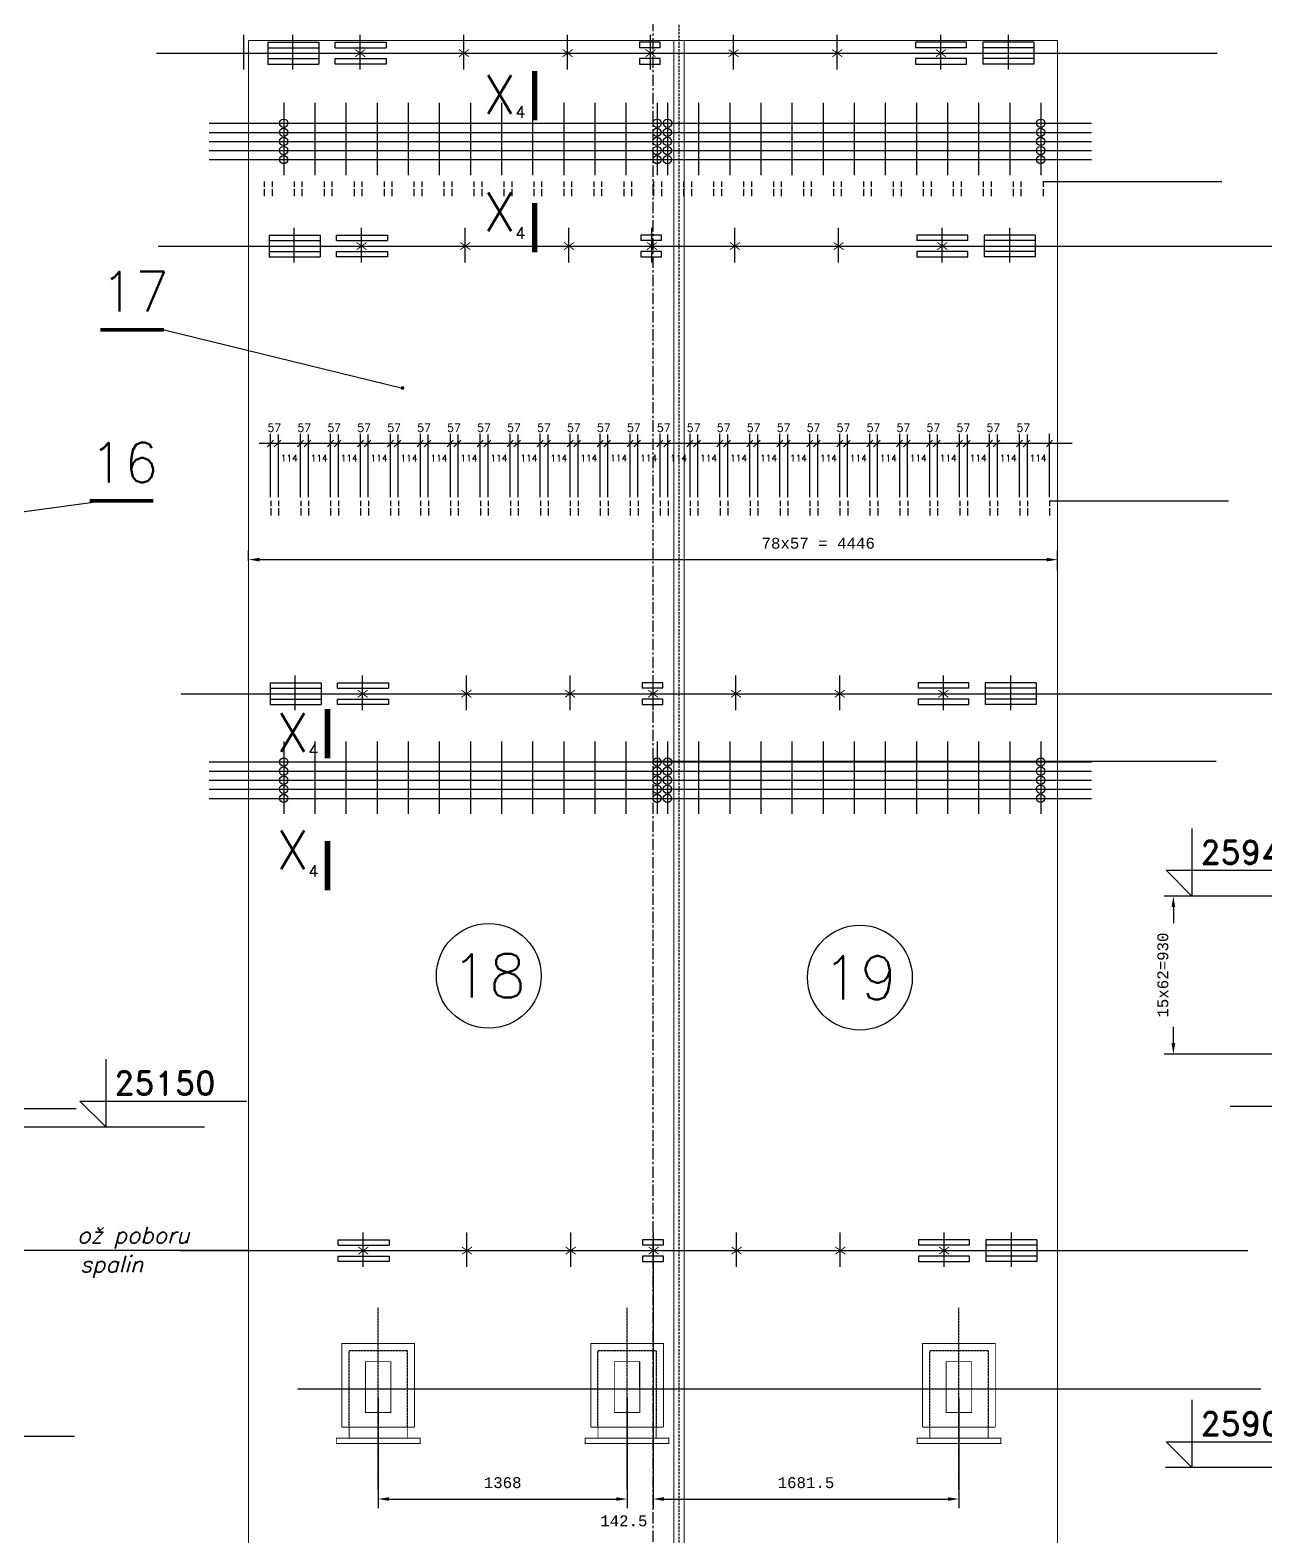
# Model space of a CAD drawing. Extents: x 13210 to 94108, y -7390 to 36310.
# Drawn here: x 30219 to 37012, y 22887 to 31166 of the extents above; entities that cross this region are included whole.
import ezdxf
from ezdxf.enums import TextEntityAlignment as Align

# ---------------------------------------------------------------- set-up
doc = ezdxf.new("R2010")
doc.units = 0
doc.header["$MEASUREMENT"] = 0
doc.header["$PDMODE"] = 3
for name, pattern in [('CENTERX2', [100, 62.5, -12.5, 12.5, -12.5]), ('DASHED', [18.75, 12.5, -6.25]), ('DASHEDX2', [1.5, 1, -0.5])]:
    doc.linetypes.add(name, pattern=pattern)
doc.layers.get('0').update_dxf_attribs({"linetype": 'CONTINUOUS'})
doc.layers.get('DEFPOINTS').update_dxf_attribs({"linetype": 'CONTINUOUS'})
for name, color, linetype in [('LINIE', 7, 'DASHEDX2'), ('NUMERY-KOL', 4, 'CONTINUOUS'), ('NUMERY-ODN', 2, 'CONTINUOUS'), ('PRZEKROJE', 4, 'CONTINUOUS'), ('ROZWINIECIE', 3, 'CONTINUOUS'), ('SZCZEGOLY', 2, 'CONTINUOUS'), ('WYMIAR1', 7, 'CONTINUOUS'), ('X-X', 1, 'CONTINUOUS')]:
    doc.layers.add(name, color=color, linetype=linetype)
doc.styles.add('MONOTXT', font='monotxt')
doc.styles.add('ROMAND', font='romand')
doc.styles.add('ROMANS', font='romans')
doc.styles.get("Standard").update_dxf_attribs({"font": 'romans.shx'})
doc.dimstyles.new('KWA', dxfattribs={"dimscale": 20, "dimtxt": 3, "dimasz": 3, "dimexe": 2.5, "dimexo": 2.5, "dimgap": 1.5, "dimtad": 0, "dimtih": 1, "dimtoh": 1, "dimdsep": 46, "dimtxsty": 'Standard', "dimcen": -3, "dimdle": 1.25, "dimadec": 0, "dimazin": 0, "dimtfac": 0.75, "dimtofl": 0, "dimtmove": 2, "dimatfit": 3, "dimfxl": 0, "dimtvp": 1.5, "dimtolj": 1, "dimtzin": 12, "dimarcsym": 0})

# ---------------------------------------------------------------- blocks, each defined once
blk = doc.blocks.new('X')
at = {"linetype": 'Continuous', "const_width": 5}
for points in [[(27.5, 20), (-27.5, -20)], [(-27.5, 20), (27.5, -20)]]:
    blk.add_lwpolyline(points, dxfattribs=at)
blk = doc.blocks.new('PP2')
at = {"linetype": 'Continuous'}
for p, q in [((0, 0), (0, -30)), ((0, -40), (0, -80))]:
    blk.add_line(p, q, dxfattribs=at)
blk = doc.blocks.new('POZ')
for p, q in [((0, 186), (0, 0)), ((0, 0), (-71, 71)), ((-71, 71), (387, 71))]:
    blk.add_line(p, q)
at = {"style": 'ROMAND', "flags": 4}
blk.add_attdef('POZIOM', (23, 88), '', height=65, dxfattribs=at)
blk = doc.blocks.new('*D148')
at = {"color": 0, "linetype": 'ByBlock'}
for p, q in [((37620.081415, 26408), (36453, 26408)), ((36503, 26348), (36503, 26259)), ((36503, 25600), (36503, 25689)), ((37620.081415, 25540), (36453, 25540))]:
    blk.add_line(p, q, dxfattribs=at)
for points in [[(36493, 26348), (36513, 26348), (36503, 26408)], [(36493, 25600), (36513, 25600), (36503, 25540)]]:
    blk.add_solid(points, dxfattribs=at)
at = {"layer": 'DEFPOINTS', "color": 0, "linetype": 'ByBlock'}
for p in [(37670.081415, 26408), (36503, 25540), (37670.081415, 25540)]:
    blk.add_point(p, dxfattribs=at)
at = {"color": 0, "linetype": 'ByBlock', "style": 'MONOTXT'}
blk.add_text('15x62=930', height=60, rotation=90, dxfattribs=at).set_placement((36445, 25974), align=Align.MIDDLE_CENTER)
blk = doc.blocks.new('*D133')
at = {"color": 0, "linetype": 'ByBlock'}
for p, q in [((31420, 28250), (31420, 28307)), ((31480, 28257), (35806, 28257)), ((35866, 28195), (35866, 28307))]:
    blk.add_line(p, q, dxfattribs=at)
for points in [[(31480, 28267), (31480, 28247), (31420, 28257)], [(35806, 28267), (35806, 28247), (35866, 28257)]]:
    blk.add_solid(points, dxfattribs=at)
at = {"layer": 'DEFPOINTS', "color": 0, "linetype": 'ByBlock'}
for p in [(35866, 28257), (31420, 28200), (35866, 28145)]:
    blk.add_point(p, dxfattribs=at)
at = {"color": 0, "linetype": 'ByBlock', "style": 'MONOTXT'}
blk.add_text('78x57 = 4446', height=60, dxfattribs=at).set_placement((34551, 28347), align=Align.MIDDLE_CENTER)
blk = doc.blocks.new('*D132')
at = {"color": 0, "linetype": 'ByBlock'}
for p, q in [((32132.5, 23650), (32132.5, 23045)), ((33500.5, 23650), (33500.5, 23045)), ((32192.5, 23095), (33440.5, 23095))]:
    blk.add_line(p, q, dxfattribs=at)
for points in [[(32192.5, 23105), (32192.5, 23085), (32132.5, 23095)], [(33440.5, 23105), (33440.5, 23085), (33500.5, 23095)]]:
    blk.add_solid(points, dxfattribs=at)
at = {"layer": 'DEFPOINTS', "color": 0, "linetype": 'ByBlock'}
for p in [(32132.5, 23700), (33500.5, 23700), (33500.5, 23095)]:
    blk.add_point(p, dxfattribs=at)
at = {"color": 0, "linetype": 'ByBlock', "style": 'MONOTXT'}
blk.add_text('1368', height=60, dxfattribs=at).set_placement((32816.5, 23185), align=Align.MIDDLE_CENTER)
blk = doc.blocks.new('*D131')
at = {"color": 0, "linetype": 'ByBlock'}
for p, q in [((33643, 24412.5), (33643, 23045)), ((35324.5, 23650), (35324.5, 23045)), ((33703, 23095), (35264.5, 23095))]:
    blk.add_line(p, q, dxfattribs=at)
for points in [[(33703, 23105), (33703, 23085), (33643, 23095)], [(35264.5, 23105), (35264.5, 23085), (35324.5, 23095)]]:
    blk.add_solid(points, dxfattribs=at)
at = {"layer": 'DEFPOINTS', "color": 0, "linetype": 'ByBlock'}
for p in [(33643, 24462.5), (35324.5, 23700), (35324.5, 23095)]:
    blk.add_point(p, dxfattribs=at)
at = {"color": 0, "linetype": 'ByBlock', "style": 'MONOTXT'}
blk.add_text('1681.5', height=60, dxfattribs=at).set_placement((34483.8, 23185), align=Align.MIDDLE_CENTER)

msp = doc.modelspace()

# ---------------------------------------------------------------- linework, layer by layer
at = {"layer": 'LINIE', "linetype": 'CENTERX2'}
msp.add_line((33643, 20560), (33643, 31407.73845), dxfattribs=at)
at = {"layer": 'LINIE', "linetype": 'DASHED'}
msp.add_line((33786.5, 21150), (33786.5, 31407.73845), dxfattribs=at)
at = {"layer": 'LINIE', "linetype": 'Continuous'}
for p, q in [((30913, 31040), (36743, 31040)), ((31613.38449, 30767.83755), (31613.38449, 30369.91896)), ((31784.38449, 30767.83755), (31784.38449, 30369.91896)), ((31955.38449, 30767.83755), (31955.38449, 30369.91896)), ((32126.38449, 30767.83755), (32126.38449, 30369.91896)), ((32297.38449, 30767.83755), (32297.38449, 30369.91896)), ((32468.38449, 30767.83755), (32468.38449, 30369.91896)), ((32639.38449, 30767.83755), (32639.38449, 30369.91896)), ((32810.38449, 30767.83755), (32810.38449, 30369.91896)), ((32981.38449, 30767.83755), (32981.38449, 30369.91896)), ((33152.38449, 30767.83755), (33152.38449, 30369.91896)), ((33323.38449, 30767.83755), (33323.38449, 30369.91896)), ((33494.38449, 30767.83755), (33494.38449, 30369.91896)), ((33665.38449, 30767.83755), (33665.38449, 30369.91896)), ((33722.38449, 30767.83755), (33722.38449, 30369.91896)), ((33893.38449, 30767.83755), (33893.38449, 30369.91896)), ((34064.38449, 30767.83755), (34064.38449, 30369.91896)), ((34235.38449, 30767.83755), (34235.38449, 30369.91896)), ((34406.38449, 30767.83755), (34406.38449, 30369.91896)), ((34577.38449, 30767.83755), (34577.38449, 30369.91896)), ((34748.38449, 30767.83755), (34748.38449, 30369.91896)), ((34919.38449, 30767.83755), (34919.38449, 30369.91896)), ((35090.38449, 30767.83755), (35090.38449, 30369.91896)), ((35261.38449, 30767.83755), (35261.38449, 30369.91896)), ((35432.38449, 30767.83755), (35432.38449, 30369.91896)), ((35603.38449, 30767.83755), (35603.38449, 30369.91896)), ((35774.38449, 30767.83755), (35774.38449, 30369.91896)), ((31203, 30654.91896), (36053, 30654.91896)), ((31203, 30604.91896), (36053, 30604.91896)), ((31203, 30554.91896), (36053, 30554.91896)), ((31203, 30504.91896), (36053, 30504.91896)), ((31203, 30454.91896), (36053, 30454.91896)), ((35787.05116, 30335), (36770.05116, 30335)), ((30923, 29980), (43950, 29980)), ((35823, 28580), (36806, 28580)), ((31050, 27520), (43970, 27520)), ((31613.38449, 27257.99962), (31613.38449, 26860.08104)), ((31784.38449, 27257.99962), (31784.38449, 26860.08104)), ((31955.38449, 27257.99962), (31955.38449, 26860.08104)), ((32126.38449, 27257.99962), (32126.38449, 26860.08104)), ((32297.38449, 27257.99962), (32297.38449, 26860.08104)), ((32468.38449, 27257.99962), (32468.38449, 26860.08104)), ((32639.38449, 27257.99962), (32639.38449, 26860.08104)), ((32810.38449, 27257.99962), (32810.38449, 26860.08104)), ((32981.38449, 27257.99962), (32981.38449, 26860.08104)), ((33152.38449, 27257.99962), (33152.38449, 26860.08104)), ((33323.38449, 27257.99962), (33323.38449, 26860.08104)), ((33494.38449, 27257.99962), (33494.38449, 26860.08104)), ((33665.38449, 27257.99962), (33665.38449, 26860.08104)), ((33722.38449, 27257.99962), (33722.38449, 26860.08104)), ((33893.38449, 27257.99962), (33893.38449, 26860.08104)), ((34064.38449, 27257.99962), (34064.38449, 26860.08104)), ((34235.38449, 27257.99962), (34235.38449, 26860.08104)), ((34406.38449, 27257.99962), (34406.38449, 26860.08104)), ((34577.38449, 27257.99962), (34577.38449, 26860.08104)), ((34748.38449, 27257.99962), (34748.38449, 26860.08104)), ((34919.38449, 27257.99962), (34919.38449, 26860.08104)), ((35090.38449, 27257.99962), (35090.38449, 26860.08104)), ((35261.38449, 27257.99962), (35261.38449, 26860.08104)), ((35432.38449, 27257.99962), (35432.38449, 26860.08104)), ((35603.38449, 27257.99962), (35603.38449, 26860.08104)), ((35774.38449, 27257.99962), (35774.38449, 26860.08104)), ((31203, 27145.08104), (36053, 27145.08104)), ((31203, 27095.08104), (36053, 27095.08104)), ((33643, 27150), (36737.61551, 27150)), ((31203, 27045.08104), (36053, 27045.08104)), ((31203, 26995.08104), (36053, 26995.08104)), ((31203, 26945.08104), (36053, 26945.08104)), ((22557, 25240), (30473, 25240)), ((43970, 25252.2973), (36814.78378, 25252.2973)), ((31420, 24460), (14218, 24460)), ((31043, 24460), (36913, 24460)), ((31688, 23700), (36983, 23700)), ((22429, 23440), (30463, 23440))]:
    msp.add_line(p, q, dxfattribs=at)
at = {"layer": 'LINIE'}
for p, q in [((32132.5, 23150), (32132.5, 24146)), ((33500.5, 23150), (33500.5, 24146)), ((35324.5, 23150), (35324.5, 24146))]:
    msp.add_line(p, q, dxfattribs=at)
at = {"layer": 'LINIE', "linetype": 'DASHEDX2'}
for p, q in [((32292.5, 23910), (31972.5, 23910)), ((31972.5, 23490), (31972.5, 23910)), ((32292.5, 23910), (32292.5, 23490)), ((33340.5, 23490), (33340.5, 23910)), ((33660.5, 23910), (33340.5, 23910)), ((33660.5, 23910), (33660.5, 23490)), ((35484.5, 23910), (35164.5, 23910)), ((35164.5, 23490), (35164.5, 23910)), ((35484.5, 23910), (35484.5, 23490))]:
    msp.add_line(p, q, dxfattribs=at)
at = {"layer": 'NUMERY-KOL'}
for centre in [(32740, 25970), (34780, 25960)]:
    msp.add_circle(centre, 288, dxfattribs=at)
at = {"layer": 'NUMERY-ODN'}
for p, q in [((30956, 29520), (32266, 29200)), ((30566, 28570), (29356, 28410))]:
    msp.add_line(p, q, dxfattribs=at)
at = {"layer": 'NUMERY-ODN', "const_width": 20}
for points in [[(30606, 29520), (30956, 29520), (30936, 29520)], [(30546, 28580), (30896, 28580), (30876, 28580)]]:
    msp.add_lwpolyline(points, dxfattribs=at)
at = {"layer": 'NUMERY-ODN', "const_width": 10}
msp.add_lwpolyline([(32271, 29200, -1), (32261, 29200, -1)], format="xyb", close=True, dxfattribs=at)
at = {"layer": 'PRZEKROJE', "linetype": 'Continuous'}
for p, q in [((31393, 30950), (31393, 31140)), ((31663, 30950), (31663, 31140)), ((32033.5, 30950), (32033.5, 31140)), ((32603.5, 30950), (32603.5, 31140)), ((33173.5, 30950), (33173.5, 31140)), ((33629.5, 30950), (33629.5, 31140)), ((34085.5, 30950), (34085.5, 31140)), ((34655.5, 30950), (34655.5, 31140)), ((35225.5, 30950), (35225.5, 31140)), ((35596, 30950), (35596, 31140)), ((31670.5, 29890), (31670.5, 30080)), ((32041, 29890), (32041, 30080)), ((32611, 29890), (32611, 30080)), ((33181, 29890), (33181, 30080)), ((33637, 29890), (33637, 30080)), ((34093, 29890), (34093, 30080)), ((34663, 29890), (34663, 30080)), ((35233, 29890), (35233, 30080)), ((35603.5, 29890), (35603.5, 30080)), ((31676.5, 27430), (31676.5, 27620)), ((32047, 27430), (32047, 27620)), ((32617, 27430), (32617, 27620)), ((33187, 27430), (33187, 27620)), ((33643, 27430), (33643, 27620)), ((34099, 27430), (34099, 27620)), ((34669, 27430), (34669, 27620)), ((35239, 27430), (35239, 27620)), ((35609.5, 27430), (35609.5, 27620)), ((32050.5, 24370), (32050.5, 24560)), ((32620.5, 24370), (32620.5, 24560)), ((33190.5, 24370), (33190.5, 24560)), ((33646.5, 24370), (33646.5, 24560)), ((34102.5, 24370), (34102.5, 24560)), ((34672.5, 24370), (34672.5, 24560)), ((35242.5, 24370), (35242.5, 24560)), ((35613, 24370), (35613, 24560))]:
    msp.add_line(p, q, dxfattribs=at)
at = {"layer": 'ROZWINIECIE', "linetype": 'Continuous'}
for p, q in [((31526, 31100), (31806, 31100)), ((31526, 31100), (31526, 30980)), ((31526, 31070), (31806, 31070)), ((31806, 31100), (31806, 30980)), ((31896, 31100), (32176, 31100)), ((31896, 31070), (31896, 31100)), ((31896, 31070), (32176, 31070)), ((32176, 31100), (32176, 31070)), ((33569, 31100), (33569, 31070)), ((33683, 31100), (33569, 31100)), ((33683, 31070), (33569, 31070)), ((33683, 31070), (33683, 31100)), ((35366, 31100), (35086, 31100)), ((35086, 31100), (35086, 31070)), ((35366, 31070), (35086, 31070)), ((35366, 31070), (35366, 31100)), ((35456, 31100), (35456, 30980)), ((35736, 31100), (35456, 31100)), ((35736, 31070), (35456, 31070)), ((35736, 31100), (35736, 30980)), ((31526, 31010), (31806, 31010)), ((31526, 30980), (31806, 30980)), ((31896, 31010), (32176, 31010)), ((31896, 30980), (31896, 31010)), ((32176, 30980), (31896, 30980)), ((32176, 31010), (32176, 30980)), ((33683, 31010), (33569, 31010)), ((33569, 31010), (33569, 30980)), ((33569, 30980), (33683, 30980)), ((33683, 30980), (33683, 31010)), ((35086, 31010), (35086, 30980)), ((35366, 31010), (35086, 31010)), ((35086, 30980), (35366, 30980)), ((35366, 30980), (35366, 31010)), ((35736, 31010), (35456, 31010)), ((35736, 30980), (35456, 30980)), ((31533.5, 30040), (31533.5, 29920)), ((31533.5, 30040), (31813.5, 30040)), ((31533.5, 30010), (31813.5, 30010)), ((31813.5, 30040), (31813.5, 29920)), ((31903.5, 30010), (31903.5, 30040)), ((31903.5, 30040), (32183.5, 30040)), ((31903.5, 30010), (32183.5, 30010)), ((32183.5, 30040), (32183.5, 30010)), ((33690.5, 30040), (33576.5, 30040)), ((33576.5, 30040), (33576.5, 30010)), ((33690.5, 30010), (33576.5, 30010)), ((33690.5, 30010), (33690.5, 30040)), ((35093.5, 30040), (35093.5, 30010)), ((35373.5, 30040), (35093.5, 30040)), ((35373.5, 30010), (35093.5, 30010)), ((35373.5, 30010), (35373.5, 30040)), ((35743.5, 30040), (35463.5, 30040)), ((35463.5, 30040), (35463.5, 29920)), ((35743.5, 30010), (35463.5, 30010)), ((35743.5, 30040), (35743.5, 29920)), ((31533.5, 29950), (31813.5, 29950)), ((31533.5, 29920), (31813.5, 29920)), ((31903.5, 29920), (31903.5, 29950)), ((31903.5, 29950), (32183.5, 29950)), ((32183.5, 29920), (31903.5, 29920)), ((32183.5, 29950), (32183.5, 29920)), ((33576.5, 29950), (33576.5, 29920)), ((33690.5, 29950), (33576.5, 29950)), ((33576.5, 29920), (33690.5, 29920)), ((33690.5, 29920), (33690.5, 29950)), ((35373.5, 29950), (35093.5, 29950)), ((35093.5, 29950), (35093.5, 29920)), ((35093.5, 29920), (35373.5, 29920)), ((35373.5, 29920), (35373.5, 29950)), ((35743.5, 29950), (35463.5, 29950)), ((35743.5, 29920), (35463.5, 29920)), ((31539.5, 27580), (31819.5, 27580)), ((31539.5, 27580), (31539.5, 27460)), ((31819.5, 27580), (31819.5, 27460)), ((31909.5, 27580), (32189.5, 27580)), ((31909.5, 27550), (31909.5, 27580)), ((32189.5, 27580), (32189.5, 27550)), ((33582.5, 27580), (33582.5, 27550)), ((33696.5, 27580), (33582.5, 27580)), ((33696.5, 27550), (33696.5, 27580)), ((35379.5, 27580), (35099.5, 27580)), ((35099.5, 27580), (35099.5, 27550)), ((35379.5, 27550), (35379.5, 27580)), ((35469.5, 27580), (35469.5, 27460)), ((35749.5, 27580), (35469.5, 27580)), ((35749.5, 27580), (35749.5, 27460)), ((31539.5, 27550), (31819.5, 27550)), ((31539.5, 27490), (31819.5, 27490)), ((31909.5, 27550), (32189.5, 27550)), ((31909.5, 27490), (32189.5, 27490)), ((31909.5, 27460), (31909.5, 27490)), ((32189.5, 27490), (32189.5, 27460)), ((33696.5, 27550), (33582.5, 27550)), ((33696.5, 27490), (33582.5, 27490)), ((33582.5, 27490), (33582.5, 27460)), ((33696.5, 27460), (33696.5, 27490)), ((35379.5, 27550), (35099.5, 27550)), ((35099.5, 27490), (35099.5, 27460)), ((35379.5, 27490), (35099.5, 27490)), ((35379.5, 27460), (35379.5, 27490)), ((35749.5, 27550), (35469.5, 27550)), ((35749.5, 27490), (35469.5, 27490)), ((31539.5, 27460), (31819.5, 27460)), ((32189.5, 27460), (31909.5, 27460)), ((33582.5, 27460), (33696.5, 27460)), ((35099.5, 27460), (35379.5, 27460)), ((35749.5, 27460), (35469.5, 27460)), ((31913, 24490), (31913, 24520)), ((31913, 24520), (32193, 24520)), ((32193, 24520), (32193, 24490)), ((33700, 24520), (33586, 24520)), ((33586, 24520), (33586, 24490)), ((33700, 24490), (33700, 24520)), ((35103, 24520), (35103, 24490)), ((35383, 24520), (35103, 24520)), ((35383, 24490), (35383, 24520)), ((35753, 24520), (35473, 24520)), ((35473, 24520), (35473, 24400)), ((35753, 24520), (35753, 24400)), ((31913, 24490), (32193, 24490)), ((31913, 24400), (31913, 24430)), ((31913, 24430), (32193, 24430)), ((32193, 24430), (32193, 24400)), ((33700, 24490), (33586, 24490)), ((33586, 24430), (33586, 24400)), ((33700, 24430), (33586, 24430)), ((33700, 24400), (33700, 24430)), ((35383, 24490), (35103, 24490)), ((35383, 24430), (35103, 24430)), ((35103, 24430), (35103, 24400)), ((35383, 24400), (35383, 24430)), ((35753, 24490), (35473, 24490)), ((35753, 24430), (35473, 24430)), ((32193, 24400), (31913, 24400)), ((33586, 24400), (33700, 24400)), ((35103, 24400), (35383, 24400)), ((35753, 24400), (35473, 24400)), ((33570.5, 23710), (33570.5, 23850))]:
    msp.add_line(p, q, dxfattribs=at)
at = {"layer": 'ROZWINIECIE', "const_width": 5}
for points in [[(31420, 21150), (31420, 31110)], [(35866, 31110), (31420, 31110)], [(33757, 21150), (33757, 31110)], [(33814, 21150), (33814, 31110)], [(35866, 21150), (35866, 31110)], [(35866, 21150), (35866, 31110)]]:
    msp.add_lwpolyline(points, dxfattribs=at)
at = {"layer": 'ROZWINIECIE', "linetype": 'Continuous', "const_width": 5}
for points in [[(32332.5, 23490), (32332.5, 23950), (31932.5, 23950), (31932.5, 23490)], [(33700.5, 23490), (33700.5, 23950), (33300.5, 23950), (33300.5, 23490)], [(35524.5, 23490), (35524.5, 23950), (35124.5, 23950), (35124.5, 23490)], [(32202.5, 23850), (32202.5, 23570), (32062.5, 23570), (32062.5, 23850), (32202.5, 23850)], [(33570.5, 23850), (33570.5, 23570), (33430.5, 23570), (33430.5, 23850), (33570.5, 23850)], [(35394.5, 23850), (35394.5, 23570), (35254.5, 23570), (35254.5, 23850), (35394.5, 23850)], [(31932.5, 23490), (32332.5, 23490)], [(31972.5, 23490), (31972.5, 23430)], [(32292.5, 23490), (32292.5, 23430)], [(33300.5, 23490), (33700.5, 23490)], [(33340.5, 23490), (33340.5, 23430)], [(33660.5, 23490), (33660.5, 23430)], [(35124.5, 23490), (35524.5, 23490)], [(35164.5, 23490), (35164.5, 23430)], [(35484.5, 23490), (35484.5, 23430)]]:
    msp.add_lwpolyline(points, dxfattribs=at)
for points in [[(32362.5, 23430), (31902.5, 23430), (31902.5, 23400), (32362.5, 23400)], [(33730.5, 23430), (33270.5, 23430), (33270.5, 23400), (33730.5, 23400)], [(35554.5, 23430), (35094.5, 23430), (35094.5, 23400), (35554.5, 23400)]]:
    msp.add_lwpolyline(points, close=True, dxfattribs=at)
at = {"layer": 'ROZWINIECIE', "linetype": 'Continuous'}
for centre in [(31613.38449, 30654.91896), (33665.38449, 30654.91896), (33722.99811, 30654.91896), (35774.38449, 30654.91896), (31612.05499, 30604.91896), (31612.77087, 30554.91896), (33664.05499, 30604.91896), (33664.77087, 30554.91896), (33721.6686, 30604.91896), (33722.38449, 30554.91896), (35773.05499, 30604.91896), (35773.77087, 30554.91896), (31612.05499, 30504.91896), (31612.77087, 30454.91896), (33664.05499, 30504.91896), (33664.77087, 30454.91896), (33721.6686, 30504.91896), (33722.38449, 30454.91896), (35773.05499, 30504.91896), (35773.77087, 30454.91896), (31613.38449, 27145.08104), (35774.38449, 27145.08104), (31612.05499, 27095.08104), (35773.05499, 27095.08104), (31612.05499, 26995.08104), (31612.77087, 27045.08104), (35773.05499, 26995.08104), (35773.77087, 27045.08104), (31612.77087, 26945.08104), (35773.77087, 26945.08104)]:
    msp.add_circle(centre, 22.91859, dxfattribs=at)
at = {"layer": 'SZCZEGOLY', "linetype": 'Continuous'}
for centre in [(33665.38449, 27145.08104), (33722.99811, 27145.08104), (33664.05499, 27095.08104), (33721.6686, 27095.08104), (33664.05499, 26995.08104), (33664.77087, 27045.08104), (33721.6686, 26995.08104), (33722.38449, 27045.08104), (33664.77087, 26945.08104), (33722.38449, 26945.08104)]:
    msp.add_circle(centre, 22.91859, dxfattribs=at)
at = {"layer": 'WYMIAR1'}
for p, q in [((31478, 28897), (35947, 28897)), ((31557, 28914), (31524, 28877)), ((31541, 28600), (31541, 28948)), ((31598, 28914), (31561, 28877)), ((31584, 28600), (31584, 28945)), ((31721.66667, 28914), (31688.66667, 28877)), ((31705.66667, 28600), (31705.66667, 28948)), ((31762.66667, 28914), (31725.66667, 28877)), ((31748.66667, 28600), (31748.66667, 28945)), ((31886.33333, 28914), (31853.33333, 28877)), ((31870.33333, 28600), (31870.33333, 28948)), ((31927.33333, 28914), (31890.33333, 28877)), ((31913.33333, 28600), (31913.33333, 28945)), ((32051, 28914), (32018, 28877)), ((32035, 28600), (32035, 28948)), ((32092, 28914), (32055, 28877)), ((32078, 28600), (32078, 28945)), ((32215.66667, 28914), (32182.66667, 28877)), ((32199.66667, 28600), (32199.66667, 28948)), ((32256.66667, 28914), (32219.66667, 28877)), ((32242.66667, 28600), (32242.66667, 28945)), ((32380.33333, 28914), (32347.33333, 28877)), ((32364.33333, 28600), (32364.33333, 28948)), ((32421.33333, 28914), (32384.33333, 28877)), ((32407.33333, 28600), (32407.33333, 28945)), ((32545, 28914), (32512, 28877)), ((32529, 28600), (32529, 28948)), ((32586, 28914), (32549, 28877)), ((32572, 28600), (32572, 28945)), ((32709.66667, 28914), (32676.66667, 28877)), ((32693.66667, 28600), (32693.66667, 28948)), ((32750.66667, 28914), (32713.66667, 28877)), ((32736.66667, 28600), (32736.66667, 28945)), ((32874.33333, 28914), (32841.33333, 28877)), ((32858.33333, 28600), (32858.33333, 28948)), ((32915.33333, 28914), (32878.33333, 28877)), ((32901.33333, 28600), (32901.33333, 28945)), ((33039, 28914), (33006, 28877)), ((33023, 28600), (33023, 28948)), ((33080, 28914), (33043, 28877)), ((33066, 28600), (33066, 28945)), ((33203.66667, 28914), (33170.66667, 28877)), ((33187.66667, 28600), (33187.66667, 28948)), ((33244.66667, 28914), (33207.66667, 28877)), ((33230.66667, 28600), (33230.66667, 28945)), ((33368.33333, 28914), (33335.33333, 28877)), ((33352.33333, 28600), (33352.33333, 28948)), ((33409.33333, 28914), (33372.33333, 28877)), ((33395.33333, 28600), (33395.33333, 28945)), ((33533, 28914), (33500, 28877)), ((33517, 28600), (33517, 28948)), ((33574, 28914), (33537, 28877)), ((33560, 28600), (33560, 28945)), ((33697.66667, 28914), (33664.66667, 28877)), ((33681.66667, 28600), (33681.66667, 28948)), ((33738.66667, 28914), (33701.66667, 28877)), ((33724.66667, 28600), (33724.66667, 28945)), ((33862.33333, 28914), (33829.33333, 28877)), ((33846.33333, 28600), (33846.33333, 28948)), ((33903.33333, 28914), (33866.33333, 28877)), ((33889.33333, 28600), (33889.33333, 28945)), ((34027, 28914), (33994, 28877)), ((34011, 28600), (34011, 28948)), ((34068, 28914), (34031, 28877)), ((34054, 28600), (34054, 28945)), ((34191.66667, 28914), (34158.66667, 28877)), ((34175.66667, 28600), (34175.66667, 28948)), ((34232.66667, 28914), (34195.66667, 28877)), ((34218.66667, 28600), (34218.66667, 28945)), ((34356.33333, 28914), (34323.33333, 28877)), ((34340.33333, 28600), (34340.33333, 28948)), ((34397.33333, 28914), (34360.33333, 28877)), ((34383.33333, 28600), (34383.33333, 28945)), ((34521, 28914), (34488, 28877)), ((34505, 28600), (34505, 28948)), ((34562, 28914), (34525, 28877)), ((34548, 28600), (34548, 28945)), ((34685.66667, 28914), (34652.66667, 28877)), ((34669.66667, 28600), (34669.66667, 28948)), ((34726.66667, 28914), (34689.66667, 28877)), ((34712.66667, 28600), (34712.66667, 28945)), ((34850.33333, 28914), (34817.33333, 28877)), ((34834.33333, 28600), (34834.33333, 28948)), ((34891.33333, 28914), (34854.33333, 28877)), ((34877.33333, 28600), (34877.33333, 28945)), ((35015, 28914), (34982, 28877)), ((34999, 28600), (34999, 28948)), ((35056, 28914), (35019, 28877)), ((35042, 28600), (35042, 28945)), ((35179.66667, 28914), (35146.66667, 28877)), ((35163.66667, 28600), (35163.66667, 28948)), ((35220.66667, 28914), (35183.66667, 28877)), ((35206.66667, 28600), (35206.66667, 28945)), ((35344.33333, 28914), (35311.33333, 28877)), ((35328.33333, 28600), (35328.33333, 28948)), ((35385.33333, 28914), (35348.33333, 28877)), ((35371.33333, 28600), (35371.33333, 28945)), ((35509, 28914), (35476, 28877)), ((35493, 28600), (35493, 28948)), ((35550, 28914), (35513, 28877)), ((35536, 28600), (35536, 28945)), ((35673.66667, 28914), (35640.66667, 28877)), ((35657.66667, 28600), (35657.66667, 28948)), ((35714.66667, 28914), (35677.66667, 28877)), ((35700.66667, 28600), (35700.66667, 28945)), ((35838.33333, 28914), (35805.33333, 28877)), ((35822.33333, 28600), (35822.33333, 28948)), ((29654, 25140), (31178, 25140)), ((37636, 23268), (36460, 23268))]:
    msp.add_line(p, q, dxfattribs=at)
at = {"layer": 'X-X', "const_width": 30}
for points in [[(32992, 30942), (32992, 30671)], [(32992, 30216), (32992, 29945)], [(31854, 27436), (31854, 27165)], [(31854, 26710), (31854, 26439)]]:
    msp.add_lwpolyline(points, dxfattribs=at)

# ---------------------------------------------------------------- block references
at = {"layer": 'SZCZEGOLY', "linetype": 'Continuous', "xscale": -1}
for name, p in [('X', (32033.5, 31040)), ('X', (32603.5, 31040)), ('X', (33173.5, 31040)), ('X', (33629.5, 31040)), ('X', (34085.5, 31040)), ('X', (34655.5, 31040)), ('X', (35225.5, 31040)), ('PP2', (31505.71782, 30335)), ('PP2', (31548.71782, 30335)), ('PP2', (31670.38449, 30335)), ('PP2', (31713.38449, 30335)), ('PP2', (31835.05116, 30335)), ('PP2', (31878.05116, 30335)), ('PP2', (31999.71782, 30335)), ('PP2', (32042.71782, 30335)), ('PP2', (32164.38449, 30335)), ('PP2', (32207.38449, 30335)), ('PP2', (32329.05116, 30335)), ('PP2', (32372.05116, 30335)), ('PP2', (32493.71782, 30335)), ('PP2', (32536.71782, 30335)), ('PP2', (32658.38449, 30335)), ('PP2', (32701.38449, 30335)), ('PP2', (32823.05116, 30335)), ('PP2', (32866.05116, 30335)), ('PP2', (32987.71782, 30335)), ('PP2', (33030.71782, 30335)), ('PP2', (33152.38449, 30335)), ('PP2', (33195.38449, 30335)), ('PP2', (33317.05116, 30335)), ('PP2', (33360.05116, 30335)), ('PP2', (33481.71782, 30335)), ('PP2', (33524.71782, 30335)), ('PP2', (33646.38449, 30335)), ('PP2', (33689.38449, 30335)), ('PP2', (33811.05116, 30335)), ('PP2', (33854.05116, 30335)), ('PP2', (33975.71782, 30335)), ('PP2', (34018.71782, 30335)), ('PP2', (34140.38449, 30335)), ('PP2', (34183.38449, 30335)), ('PP2', (34305.05116, 30335)), ('PP2', (34348.05116, 30335)), ('PP2', (34469.71782, 30335)), ('PP2', (34512.71782, 30335)), ('PP2', (34634.38449, 30335)), ('PP2', (34677.38449, 30335)), ('PP2', (34799.05116, 30335)), ('PP2', (34842.05116, 30335)), ('PP2', (34963.71782, 30335)), ('PP2', (35006.71782, 30335)), ('PP2', (35128.38449, 30335)), ('PP2', (35171.38449, 30335)), ('PP2', (35293.05116, 30335)), ('PP2', (35336.05116, 30335)), ('PP2', (35457.71782, 30335)), ('PP2', (35500.71782, 30335)), ('PP2', (35622.38449, 30335)), ('PP2', (35665.38449, 30335)), ('PP2', (35787.05116, 30335)), ('X', (32041, 29980)), ('X', (32611, 29980)), ('X', (33181, 29980)), ('X', (33637, 29980)), ('X', (34093, 29980)), ('X', (34663, 29980)), ('X', (35233, 29980)), ('PP2', (31541.66667, 28580)), ('PP2', (31584.66667, 28580)), ('PP2', (31706.33333, 28580)), ('PP2', (31749.33333, 28580)), ('PP2', (31871, 28580)), ('PP2', (31914, 28580)), ('PP2', (32035.66667, 28580)), ('PP2', (32078.66667, 28580)), ('PP2', (32200.33333, 28580)), ('PP2', (32243.33333, 28580)), ('PP2', (32365, 28580)), ('PP2', (32408, 28580)), ('PP2', (32529.66667, 28580)), ('PP2', (32572.66667, 28580)), ('PP2', (32694.33333, 28580)), ('PP2', (32737.33333, 28580)), ('PP2', (32859, 28580)), ('PP2', (32902, 28580)), ('PP2', (33023.66667, 28580)), ('PP2', (33066.66667, 28580)), ('PP2', (33188.33333, 28580)), ('PP2', (33231.33333, 28580)), ('PP2', (33353, 28580)), ('PP2', (33396, 28580)), ('PP2', (33517.66667, 28580)), ('PP2', (33560.66667, 28580)), ('PP2', (33682.33333, 28580)), ('PP2', (33725.33333, 28580)), ('PP2', (33847, 28580)), ('PP2', (33890, 28580)), ('PP2', (34011.66667, 28580)), ('PP2', (34054.66667, 28580)), ('PP2', (34176.33333, 28580)), ('PP2', (34219.33333, 28580)), ('PP2', (34341, 28580)), ('PP2', (34384, 28580)), ('PP2', (34505.66667, 28580)), ('PP2', (34548.66667, 28580)), ('PP2', (34670.33333, 28580)), ('PP2', (34713.33333, 28580)), ('PP2', (34835, 28580)), ('PP2', (34878, 28580)), ('PP2', (34999.66667, 28580)), ('PP2', (35042.66667, 28580)), ('PP2', (35164.33333, 28580)), ('PP2', (35207.33333, 28580)), ('PP2', (35329, 28580)), ('PP2', (35372, 28580)), ('PP2', (35493.66667, 28580)), ('PP2', (35536.66667, 28580)), ('PP2', (35658.33333, 28580)), ('PP2', (35701.33333, 28580)), ('PP2', (35823, 28580)), ('X', (32047, 27520)), ('X', (32617, 27520)), ('X', (33187, 27520)), ('X', (33643, 27520)), ('X', (34099, 27520)), ('X', (34669, 27520)), ('X', (35239, 27520)), ('X', (32050.5, 24460)), ('X', (32620.5, 24460)), ('X', (33190.5, 24460)), ('X', (33646.5, 24460)), ('X', (34102.5, 24460)), ('X', (34672.5, 24460)), ('X', (35242.5, 24460))]:
    msp.add_blockref(name, p, dxfattribs=at)
at = {"layer": 'WYMIAR1', "xscale": 2, "yscale": 2, "zscale": 2}
for p, values in [((36605, 26408), {'POZIOM': '25948'}), ((30635, 25140), {'POZIOM': '25150'}), ((36605, 23268), {'POZIOM': '25903'})]:
    msp.add_blockref('POZ', p, dxfattribs=at).add_auto_attribs(values)

# ---------------------------------------------------------------- texts
at = {"layer": 'NUMERY-KOL', "style": 'ROMANS'}
for s, p in [('18', (32740, 25970)), ('19', (34780, 25960))]:
    msp.add_text(s, height=240, dxfattribs=at).set_placement(p, align=Align.MIDDLE)
at = {"layer": 'NUMERY-ODN', "style": 'ROMANS'}
for s, p in [('17', (30796, 29620)), ('16', (30736, 28680))]:
    msp.add_text(s, height=220, dxfattribs=at).set_placement(p, align=Align.CENTER)
at = {"layer": 'WYMIAR1', "style": 'ROMANS'}
for s, height, p in [('57', 43.965896, (31561, 28960)), ('57', 43.965896, (31725.66667, 28960)), ('57', 43.965896, (31890.33333, 28960)), ('57', 43.965896, (32055, 28960)), ('57', 43.965896, (32219.66667, 28960)), ('57', 43.965896, (32384.33333, 28960)), ('57', 43.965896, (32549, 28960)), ('57', 43.965896, (32713.66667, 28960)), ('57', 43.965896, (32878.33333, 28960)), ('57', 43.965896, (33043, 28960)), ('57', 43.965896, (33207.66667, 28960)), ('57', 43.965896, (33372.33333, 28960)), ('57', 43.965896, (33537, 28960)), ('57', 43.965896, (33701.66667, 28960)), ('57', 43.965896, (33866.33333, 28960)), ('57', 43.965896, (34031, 28960)), ('57', 43.965896, (34195.66667, 28960)), ('57', 43.965896, (34360.33333, 28960)), ('57', 43.965896, (34525, 28960)), ('57', 43.965896, (34689.66667, 28960)), ('57', 43.965896, (34854.33333, 28960)), ('57', 43.965896, (35019, 28960)), ('57', 43.965896, (35183.66667, 28960)), ('57', 43.965896, (35348.33333, 28960)), ('57', 43.965896, (35513, 28960)), ('57', 43.965896, (35677.66667, 28960)), ('114', 36.400549, (31643, 28796)), ('114', 36.400549, (31807.66667, 28796)), ('114', 36.400549, (31972.33333, 28796)), ('114', 36.400549, (32137, 28796)), ('114', 36.400549, (32301.66667, 28796)), ('114', 36.400549, (32466.33333, 28796)), ('114', 36.400549, (32631, 28796)), ('114', 36.400549, (32795.66667, 28796)), ('114', 36.400549, (32960.33333, 28796)), ('114', 36.400549, (33125, 28796)), ('114', 36.400549, (33289.66667, 28796)), ('114', 36.400549, (33454.33333, 28796)), ('114', 36.400549, (33619, 28796)), ('114', 36.400549, (33783.66667, 28796)), ('114', 36.400549, (33948.33333, 28796)), ('114', 36.400549, (34113, 28796)), ('114', 36.400549, (34277.66667, 28796)), ('114', 36.400549, (34442.33333, 28796)), ('114', 36.400549, (34607, 28796)), ('114', 36.400549, (34771.66667, 28796)), ('114', 36.400549, (34936.33333, 28796)), ('114', 36.400549, (35101, 28796)), ('114', 36.400549, (35265.66667, 28796)), ('114', 36.400549, (35430.33333, 28796)), ('114', 36.400549, (35595, 28796)), ('114', 36.400549, (35759.66667, 28796))]:
    msp.add_text(s, height=height, dxfattribs=at).set_placement(p, align=Align.CENTER)
at = {"layer": 'WYMIAR1', "style": 'ROMANS', "oblique": 15}
for s, p in [('ož poboru', (30478, 24501)), ('spalin', (30494, 24340.91954))]:
    msp.add_text(s, height=90, dxfattribs=at).set_placement(p)
at = {"layer": 'WYMIAR1', "color": 0, "linetype": 'ByBlock', "style": 'MONOTXT'}
msp.add_text('142.5', height=60, dxfattribs=at).set_placement((33482.5, 22975), align=Align.MIDDLE)
at = {"layer": 'X-X', "style": 'ROMANS'}
for s, height, p in [('X', 212, (32709, 30707)), ('4', 65, (32886, 30684)), ('X', 212, (32709, 30062)), ('4', 65, (32886, 30019)), ('X', 212, (31571, 27201)), ('4', 65, (31748, 27178)), ('X', 212, (31571, 26556)), ('4', 65, (31748, 26513))]:
    msp.add_text(s, height=height, dxfattribs=at).set_placement(p)

# ---------------------------------------------------------------- dimensions: what is measured, and where the dimension line sits
at = {"layer": 'WYMIAR1'}
dim = msp.add_linear_dim(base=(35866, 28257), p1=(31420, 28200), p2=(35866, 28145), text='78x57 = 4446', dimstyle='KWA', dxfattribs=at)
dim.commit()
dim.dimension.update_dxf_attribs({"geometry": '*D133', "text_midpoint": (34551, 28347), "dimtype": 128})
dim = msp.add_linear_dim(base=(36503, 25540), p1=(37670.08141, 26408), p2=(37670.08141, 25540), angle=90, text='15x62=930', dimstyle='KWA', dxfattribs=at)
dim.commit()
dim.dimension.update_dxf_attribs({"geometry": '*D148', "text_midpoint": (36445, 25974), "dimtype": 128, "text_rotation": 90})
for base, p1, p2, picture, middle in [((35324.5, 23095), (33643, 24462.54545), (35324.5, 23700), '*D131', (34483.75, 23185)), ((33500.5, 23095), (32132.5, 23700), (33500.5, 23700), '*D132', (32816.5, 23185))]:
    dim = msp.add_linear_dim(base=base, p1=p1, p2=p2, dimstyle='KWA', dxfattribs=at)
    dim.commit()
    dim.dimension.update_dxf_attribs({"geometry": picture, "text_midpoint": middle})

doc.saveas('drawing.dxf')
